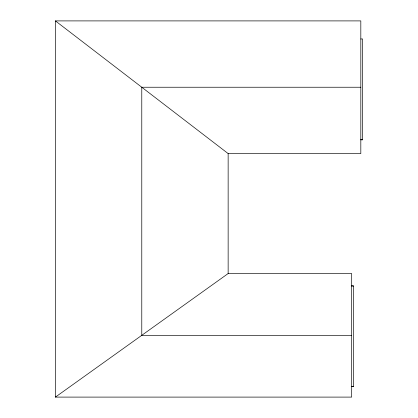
<?xml version="1.0" encoding="UTF-8"?>
<svg xmlns="http://www.w3.org/2000/svg" width="418" height="418" viewBox="0 0 418 418"><rect width="100%" height="100%" fill="white"/><g stroke="black" fill="none" stroke-linecap="round" stroke-linejoin="round"><path stroke-width="0.63" d="M55.422 397.1L228.144 273.55L351.69 273.55L351.69 397.1L55.422 397.1L55.422 20.9L360.818 20.9L360.818 153.573L228.144 153.573L55.422 20.9M360.818 38.968L362.578 38.968L362.578 139.858L360.818 139.858M360.818 87.237L141.78 87.237L141.78 335.325L351.69 335.325M360.818 139.523L362.578 139.523M351.69 285.766L353.456 285.766L353.456 386.65L351.69 386.65M351.69 286.095L353.456 286.095M351.69 386.321L353.456 386.321M228.144 153.573L228.144 273.55"/></g></svg>
